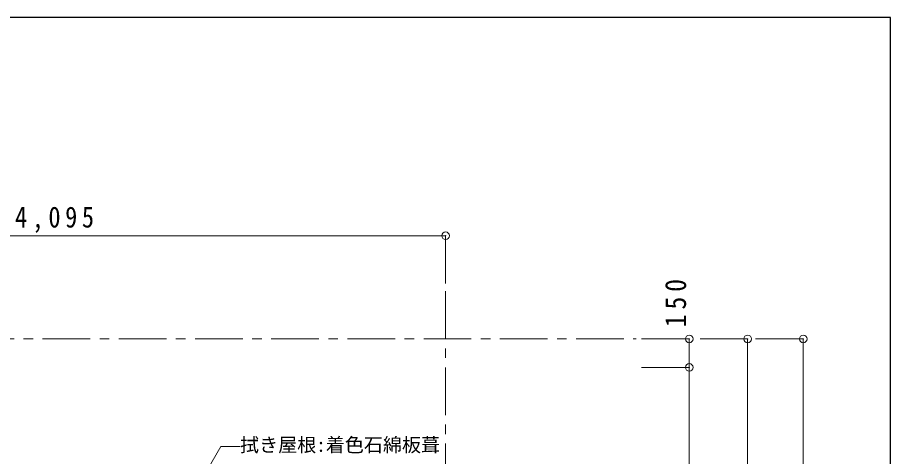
# Model space of a CAD drawing. Units: millimetres at full size, sheet at 1:50; details may follow other scales. Extents: x -10000 to 10000, y -6925 to 6925.
# Drawn here: x 5418 to 10000, y 4619 to 6925 of the extents above; entities that cross this region are included whole.
import ezdxf
from ezdxf.enums import TextEntityAlignment as Align

# ---------------------------------------------------------------- set-up
doc = ezdxf.new("R2010")
doc.units = ezdxf.units.MM
doc.header["$LTSCALE"] = 50
doc.header["$PDMODE"] = 32
doc.header["$PDSIZE"] = 40
doc.linetypes.add('CHAIN1', pattern=[8, 5, -1, 1, -1])
for name, color, linetype, lineweight in [('1-0_基準線', 1, 'CHAIN1', 9), ('1-A_文字', 4, 'Continuous', 9), ('1-D_寸法', 4, 'Continuous', 9), ('F-1_図枠', 7, 'Continuous', 25)]:
    doc.layers.add(name, color=color, linetype=linetype, lineweight=lineweight)
doc.styles.add('ＭＳ ゴシック', font='')
doc.styles.get('ＭＳ ゴシック').set_extended_font_data('MS Gothic')

msp = doc.modelspace()

# ---------------------------------------------------------------- linework, layer by layer
at = {"layer": '1-0_基準線'}
for p, q in [((7665, 5487), (7665, -3675)), ((750, 5237), (8665, 5237))]:
    msp.add_line(p, q, dxfattribs=at)
at = {"layer": '1-A_文字'}
msp.add_lwpolyline([(6191.86, 4162.12), (6486.12, 4671.8), (6586.12, 4671.8)], dxfattribs=at)
at = {"layer": '1-D_寸法'}
for p, q in [((3570, 5778.46), (7665, 5778.46)), ((7665, 5778.46), (7665, 5528.46)), ((8943.45, 5237), (8693.45, 5237)), ((8943.45, 5087), (8943.45, 5237)), ((9250.09, 5237), (9000.09, 5237)), ((9250.09, 3449), (9250.09, 5237)), ((9541.77, 5237), (9291.77, 5237)), ((9541.77, -2925), (9541.77, 5237)), ((8943.45, 5087), (8693.45, 5087)), ((8943.45, 3449), (8943.45, 5087))]:
    msp.add_line(p, q, dxfattribs=at)
for p in [(7665, 5778.46), (8943.45, 5237), (9250.09, 5237), (9541.77, 5237), (8943.45, 5087)]:
    msp.add_point(p, dxfattribs=at)
at = {"layer": 'F-1_図枠'}
msp.add_lwpolyline([(10000, -6925), (10000, 6925), (-10000, 6925)], dxfattribs=at)

# ---------------------------------------------------------------- texts
at = {"layer": '1-A_文字', "style": 'ＭＳ ゴシック'}
msp.add_text('拭き屋根:着色石綿板葺', height=73.31, dxfattribs=at).set_placement((6586.12, 4621.8), align=Align.BOTTOM_LEFT)
at = {"layer": '1-D_寸法', "color": 7, "insert": (5405, 5793.46), "char_height": 110, "attachment_point": 7, "style": 'ＭＳ ゴシック'}
msp.add_mtext('\\T1.38;\\W0.85;4,095', dxfattribs=at)
at = {"layer": '1-D_寸法', "color": 7, "insert": (8928.45, 5298.26), "char_height": 110, "attachment_point": 7, "rotation": 90, "style": 'ＭＳ ゴシック'}
msp.add_mtext('\\T1.38;\\W0.9;150', dxfattribs=at)

doc.saveas('drawing.dxf')
